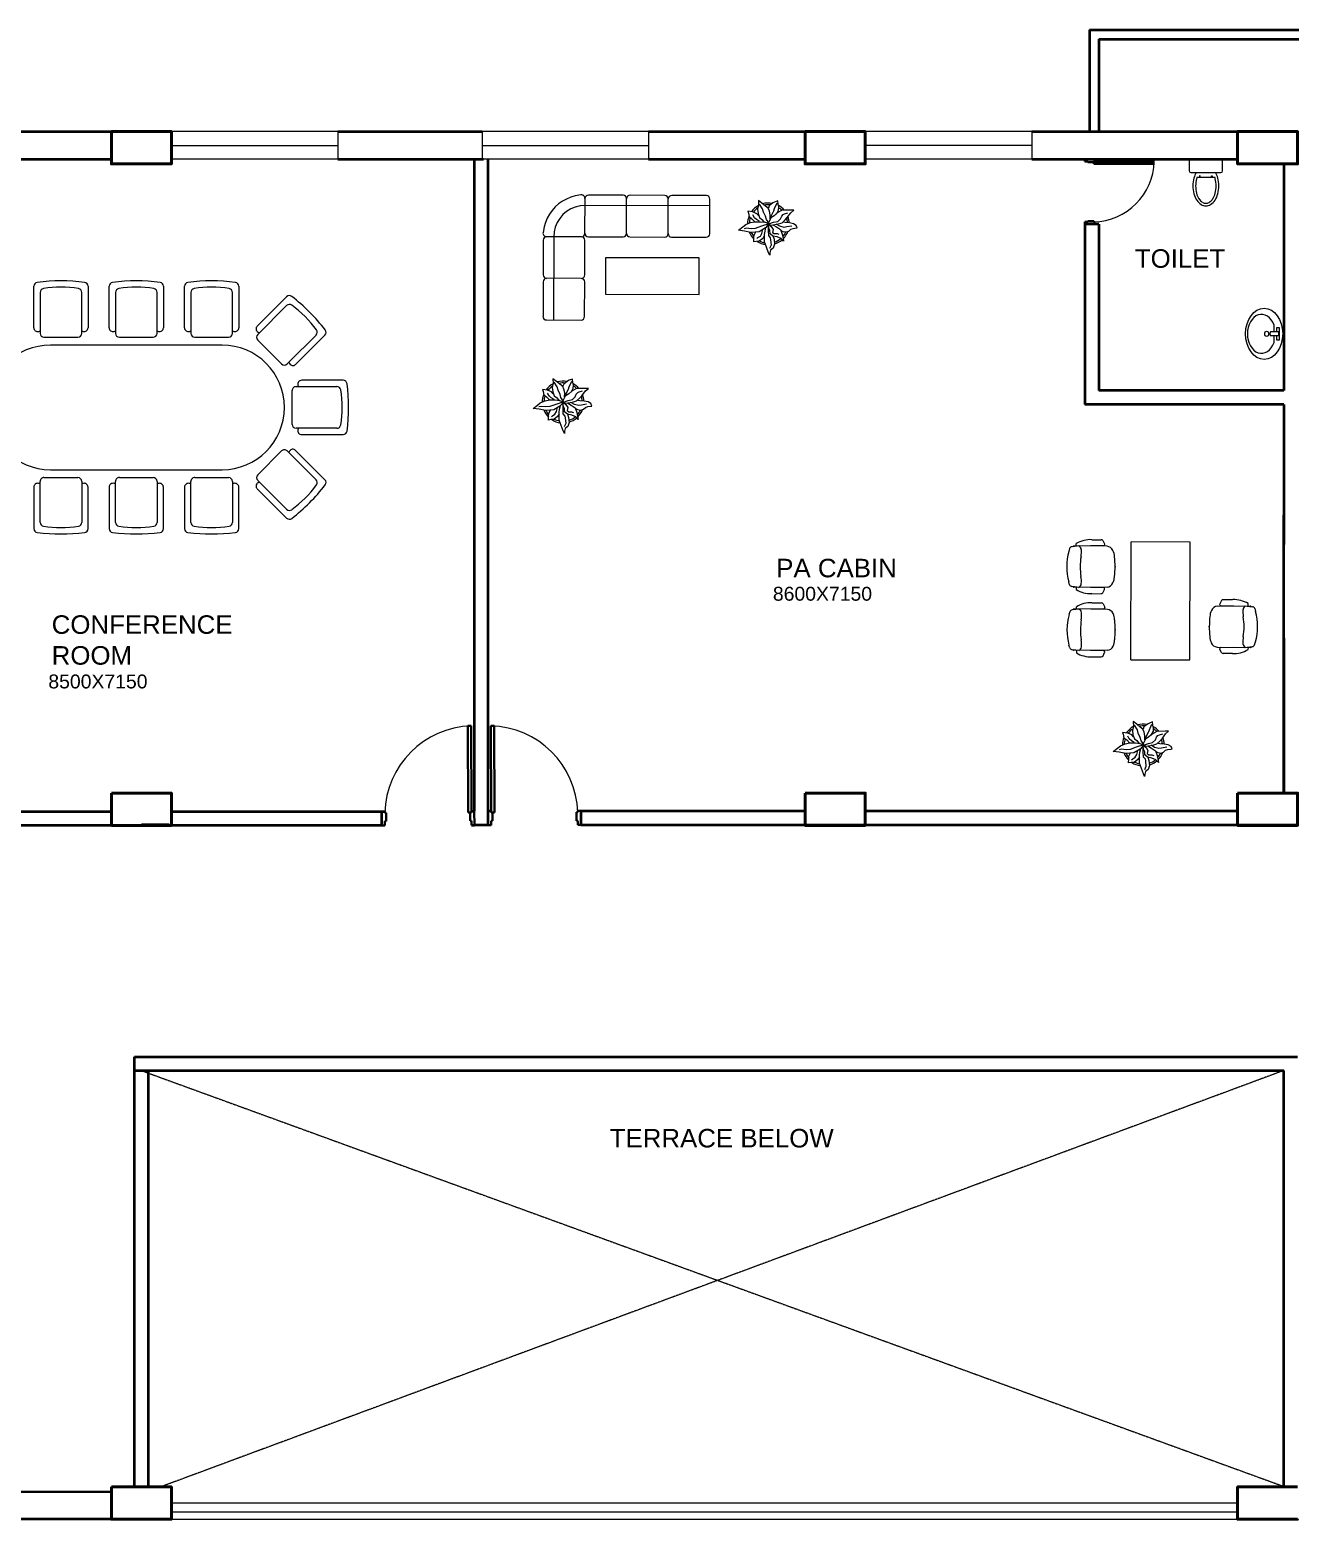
# Model space of a CAD drawing. Header units: millimetres. Extents: x 3079 to 579737, y 1565 to 1161826.
# Drawn here: x 99388 to 113015, y 183555 to 199655 of the extents above; entities that cross this region are included whole.
import ezdxf

# ---------------------------------------------------------------- set-up
doc = ezdxf.new("R2010")
doc.units = ezdxf.units.MM
doc.linetypes.add('DASHED2', pattern=[9.525, 6.35, -3.175])
for name, color, linetype, lineweight in [('1', 7, 'Continuous', 35), ('A_COL', 250, 'Continuous', 40), ('A_ELE1', 250, 'Continuous', 20), ('A_WIN-DOR', 250, 'Continuous', 30), ('ABOVE', 252, 'DASHED2', 9), ('IG-Area', 250, 'Continuous', 30), ('SILL', 251, 'Continuous', 18), ('WINDOW', 252, 'Continuous', 15)]:
    doc.layers.add(name, color=color, linetype=linetype, lineweight=lineweight)
doc.layers.add('FURNITURE', color=253, linetype='Continuous', lineweight=5, transparency=0.05)
doc.layers.add('TREES', color=72, linetype='Continuous', lineweight=5, transparency=0.05)
doc.styles.get("Standard").update_dxf_attribs({"font": 'arial.ttf'})

msp = doc.modelspace()

# ---------------------------------------------------------------- linework, layer by layer
at = {"layer": '1'}
for p, q in [((110845, 199655), (113236, 199655)), ((110845, 199655), (110845, 198555)), ((110945, 199555), (113223, 199555)), ((110945, 199555), (110945, 198555)), ((98679, 198555), (100920, 198555)), ((100270, 198555), (100920, 198555)), ((102720, 198555), (104279, 198555)), ((106079, 198555), (108420, 198555)), ((110220, 198555), (113095, 198555)), ((110715, 198555), (113095, 198555)), ((110715, 198555), (110715, 198555)), ((110865, 198555), (110865, 198555)), ((112945, 198555), (112945, 198555)), ((98679, 198255), (100270, 198255)), ((102720, 198255), (104279, 198255)), ((103945, 198255), (104295, 198255)), ((103945, 198255), (103945, 198255)), ((104195, 191208), (104195, 198255)), ((104345, 191058), (104345, 198255)), ((106079, 198255), (107770, 198255)), ((110220, 198255), (112445, 198255)), ((112945, 198205), (112945, 195825)), ((112945, 198205), (112945, 195755)), ((110795, 197555), (110795, 195605)), ((110945, 197555), (110795, 197555)), ((110945, 197555), (110945, 195755)), ((112945, 195755), (110945, 195755)), ((112945, 195605), (110795, 195605)), ((112945, 195605), (112945, 194093)), ((112945, 191405), (112945, 194407)), ((112945, 193078), (112945, 191405)), ((112945, 191405), (112945, 192703)), ((96095, 191205), (100270, 191207)), ((100920, 191207), (103227, 191207)), ((103195, 191057), (103195, 191207)), ((104162, 191208), (104195, 191208)), ((104376, 191208), (104345, 191208)), ((105312, 191208), (105312, 191208)), ((107770, 191208), (105344, 191208)), ((105345, 191208), (105345, 191058)), ((112445, 191208), (108420, 191208)), ((95895, 191055), (103195, 191057)), ((100895, 191060), (100595, 191060)), ((104163, 191058), (104195, 191058)), ((104345, 191058), (104195, 191058)), ((104195, 191058), (104195, 191058)), ((113095, 191058), (105345, 191058)), ((100520, 188555), (113095, 188555)), ((100520, 183905), (100520, 188555)), ((100520, 188405), (112945, 188405)), ((100670, 183905), (100670, 188405)), ((112945, 183905), (112945, 188405)), ((100270, 183849), (98679, 183852)), ((100595, 183555), (98679, 183555)), ((100595, 183555), (100895, 183555)), ((113095, 183555), (112445, 183555))]:
    msp.add_line(p, q, dxfattribs=at)
at = {"layer": 'A_COL'}
for points in [[(100270, 198555), (100270, 198205), (100920, 198205), (100920, 198555)], [(107770, 198555), (107770, 198205), (108420, 198205), (108420, 198555)], [(112445, 198555), (112445, 198205), (113095, 198205), (113095, 198555)], [(100270, 191405), (100270, 191055), (100920, 191055), (100920, 191405)], [(107770, 191405), (107770, 191055), (108420, 191055), (108420, 191405)], [(112445, 191405), (112445, 191055), (113095, 191055), (113095, 191405)], [(100270, 183905), (100270, 183555), (100920, 183555), (100920, 183905)]]:
    msp.add_lwpolyline(points, close=True, dxfattribs=at)
msp.add_lwpolyline([(113095, 183905), (112445, 183905), (112445, 183555), (113095, 183555), (113095, 183555)], dxfattribs=at)
at = {"layer": 'A_ELE1', "transparency": 33554687}
for centre, radius, start, end in [((110870, 198254), 676, 271.7423, 358.2581), ((104192, 191165), 966, 91.9241, 178.4399), ((104347, 191165), 966, 1.9243, 88.4401)]:
    msp.add_arc(centre, radius, start, end, dxfattribs=at)
at = {"layer": 'A_WIN-DOR', "transparency": 33554687}
for p, q in [((110900, 198255), (110795, 198255)), ((110795, 198233), (110827, 198233)), ((110827, 198233), (110827, 198223)), ((110827, 198223), (110891, 198223)), ((110891, 198233), (111546, 198233)), ((110891, 198207), (111546, 198207)), ((110900, 198233), (110900, 198255)), ((110900, 198233), (110923, 198233)), ((110795, 197578), (110827, 197578)), ((110827, 197578), (110827, 197587)), ((110827, 197587), (110891, 197587)), ((110891, 197578), (110900, 197578)), ((110900, 197578), (110900, 197555)), ((104126, 191195), (104123, 192130)), ((104162, 191195), (104160, 192131)), ((104376, 191195), (104374, 192131)), ((104413, 191195), (104410, 192130)), ((103194, 191206), (103195, 191056)), ((103226, 191205), (103194, 191204)), ((103226, 191192), (103226, 191205)), ((103240, 191100), (103240, 191192)), ((104149, 191103), (104149, 191195)), ((104162, 191208), (104162, 191240)), ((104162, 191208), (104194, 191208)), ((104194, 191208), (104195, 191058)), ((104344, 191208), (104345, 191058)), ((104376, 191208), (104344, 191208)), ((104376, 191208), (104376, 191241)), ((104390, 191103), (104390, 191195)), ((105299, 191106), (105299, 191198)), ((105312, 191198), (105312, 191211)), ((105312, 191211), (105344, 191211)), ((105344, 191212), (105345, 191062)), ((103227, 191055), (103227, 191100)), ((103227, 191100), (103240, 191100)), ((104163, 191103), (104149, 191103)), ((104163, 191058), (104163, 191103)), ((104345, 191058), (104377, 191058)), ((104377, 191058), (104377, 191103)), ((104377, 191103), (104390, 191103)), ((105313, 191106), (105299, 191106)), ((105313, 191061), (105313, 191106))]:
    msp.add_line(p, q, dxfattribs=at)
at = {"layer": 'A_WIN-DOR'}
for p, q in [((110795, 198233), (110795, 198255)), ((110795, 197555), (110795, 197578)), ((110900, 197555), (110795, 197555)), ((104160, 192131), (104123, 192130)), ((104374, 192131), (104410, 192130)), ((103195, 191054), (103227, 191055)), ((105345, 191061), (105313, 191061))]:
    msp.add_line(p, q, dxfattribs=at)
at = {"layer": 'A_WIN-DOR', "transparency": 33554687}
for points in [[(110891, 198233), (110891, 198207)], [(110891, 197578), (110891, 197587)], [(103226, 191192), (103240, 191192)], [(104162, 191195), (104126, 191195)], [(104376, 191195), (104413, 191195)], [(105312, 191198), (105299, 191198)]]:
    msp.add_lwpolyline(points, dxfattribs=at)
at = {"layer": 'ABOVE', "ltscale": 0.25}
for p, q in [((100595, 188405), (112945, 183910)), ((112945, 188405), (100805, 183905))]:
    msp.add_line(p, q, dxfattribs=at)
at = {"layer": 'FURNITURE'}
for p, q in [((111923, 198237), (111923, 198129)), ((112265, 198255), (111941, 198255)), ((112283, 198129), (112283, 198237)), ((111941, 198111), (112265, 198111)), ((112007, 198061), (112199, 198061)), ((112034, 198077), (112034, 198061)), ((112041, 198077), (112034, 198077)), ((112034, 198061), (112041, 198061)), ((112041, 198061), (112041, 198077)), ((112165, 198061), (112165, 198077)), ((112165, 198077), (112172, 198077)), ((112172, 198061), (112165, 198061)), ((112172, 198077), (112172, 198061)), ((105347, 197870), (105285, 197859)), ((105069, 197740), (105036, 197703)), ((105106, 197773), (105069, 197740)), ((105147, 197802), (105106, 197773)), ((105191, 197826), (105147, 197802)), ((105237, 197845), (105191, 197826)), ((105237, 197719), (105192, 197691)), ((105285, 197859), (105237, 197845)), ((105286, 197739), (105237, 197719)), ((105337, 197751), (105286, 197739)), ((105390, 197755), (105337, 197751)), ((105389, 197455), (105391, 197830)), ((106740, 197751), (105390, 197755)), ((105803, 197866), (105428, 197867)), ((105839, 197454), (105841, 197829)), ((106253, 197865), (105878, 197866)), ((106289, 197452), (106291, 197827)), ((106703, 197864), (106328, 197865)), ((106739, 197451), (106741, 197826)), ((104962, 197572), (104948, 197524)), ((104982, 197618), (104962, 197572)), ((105006, 197662), (104982, 197618)), ((105036, 197703), (105006, 197662)), ((105089, 197572), (105069, 197523)), ((105117, 197617), (105089, 197572)), ((105151, 197657), (105117, 197617)), ((105192, 197691), (105151, 197657)), ((104948, 197524), (104937, 197463)), ((105352, 197418), (104974, 197419)), ((105052, 197419), (105049, 196519)), ((105056, 197471), (105052, 197419)), ((105069, 197523), (105056, 197471)), ((105427, 197417), (105802, 197416)), ((105446, 197417), (105446, 197417)), ((105877, 197416), (106252, 197415)), ((106327, 197415), (106702, 197414)), ((104939, 197381), (104938, 197006)), ((105388, 197005), (105389, 197380)), ((105614, 197192), (105612, 196798)), ((106626, 197189), (105614, 197192)), ((106625, 196795), (106626, 197189)), ((104938, 196931), (104937, 196556)), ((105350, 196968), (104975, 196969)), ((105387, 196555), (105388, 196930)), ((99432, 196435), (99432, 196883)), ((99500, 196816), (99500, 196374)), ((99950, 196400), (99950, 196816)), ((100018, 196883), (100018, 196435)), ((100246, 196435), (100246, 196883)), ((100315, 196816), (100315, 196374)), ((100765, 196400), (100765, 196816)), ((100833, 196883), (100833, 196435)), ((101061, 196435), (101061, 196883)), ((101129, 196816), (101129, 196374)), ((101579, 196400), (101579, 196816)), ((101648, 196883), (101648, 196435)), ((101847, 196453), (102164, 196770)), ((105612, 196798), (106625, 196795)), ((102165, 196674), (101853, 196361)), ((104974, 196519), (105349, 196518)), ((112840, 196391), (112840, 196462)), ((112869, 196391), (112869, 196436)), ((112869, 196436), (112897, 196436)), ((112897, 196436), (112897, 196301)), ((99542, 196332), (99908, 196332)), ((99950, 196374), (99950, 196400)), ((100357, 196332), (100722, 196332)), ((100765, 196374), (100765, 196400)), ((101172, 196332), (101537, 196332)), ((101579, 196374), (101579, 196400)), ((101853, 196302), (102111, 196043)), ((102189, 196062), (102483, 196356)), ((102579, 196355), (102262, 196038)), ((112890, 196391), (112803, 196391)), ((112890, 196346), (112803, 196346)), ((112840, 196275), (112840, 196346)), ((112869, 196301), (112869, 196346)), ((112897, 196301), (112869, 196301)), ((112890, 196346), (112890, 196391)), ((101467, 196247), (99613, 196247)), ((102171, 196043), (102189, 196062)), ((102267, 195798), (102294, 195798)), ((102294, 195798), (102709, 195798)), ((102777, 195867), (102328, 195867)), ((102225, 195390), (102225, 195756)), ((102709, 195348), (102267, 195348)), ((102328, 195280), (102777, 195280)), ((101853, 194845), (102111, 195103)), ((102171, 195103), (102189, 195085)), ((102189, 195085), (102483, 194791)), ((102579, 194792), (102262, 195108)), ((99542, 194815), (99908, 194815)), ((99613, 194899), (101467, 194899)), ((100357, 194815), (100722, 194815)), ((101172, 194815), (101537, 194815)), ((99432, 194711), (99432, 194263)), ((99500, 194330), (99500, 194773)), ((99950, 194773), (99950, 194746)), ((99950, 194746), (99950, 194330)), ((100018, 194263), (100018, 194711)), ((100246, 194711), (100246, 194263)), ((100315, 194330), (100315, 194773)), ((100765, 194773), (100765, 194746)), ((100765, 194746), (100765, 194330)), ((100833, 194263), (100833, 194711)), ((101061, 194711), (101061, 194263)), ((101129, 194330), (101129, 194773)), ((101579, 194773), (101579, 194746)), ((101579, 194746), (101579, 194330)), ((101648, 194263), (101648, 194711)), ((101847, 194693), (102164, 194377)), ((102165, 194472), (101853, 194785)), ((110630, 194048), (110621, 194017)), ((110736, 194077), (110656, 194068)), ((110674, 194078), (110664, 194068)), ((111036, 194072), (110674, 194078)), ((110702, 194078), (110702, 194101)), ((110998, 194078), (110856, 194076)), ((110869, 194143), (110971, 194143)), ((110989, 194133), (111006, 194097)), ((111293, 192845), (111295, 194119)), ((111932, 194118), (111295, 194119)), ((111930, 192844), (111932, 194118)), ((110630, 193657), (110620, 193688)), ((110735, 193627), (110655, 193637)), ((110674, 193627), (110663, 193636)), ((111035, 193631), (110674, 193627)), ((110701, 193627), (110701, 193604)), ((110997, 193625), (110855, 193628)), ((110868, 193560), (110970, 193561)), ((110988, 193570), (111006, 193606)), ((110633, 193365), (110623, 193334)), ((110739, 193394), (110658, 193385)), ((110677, 193395), (110667, 193386)), ((111038, 193390), (110677, 193395)), ((110704, 193395), (110704, 193418)), ((111000, 193395), (110858, 193393)), ((110872, 193461), (110973, 193460)), ((110992, 193450), (111009, 193414)), ((112225, 193425), (112587, 193429)), ((112272, 193485), (112255, 193450)), ((112264, 193430), (112406, 193427)), ((112392, 193495), (112291, 193495)), ((112525, 193428), (112605, 193419)), ((112559, 193429), (112559, 193452)), ((112587, 193429), (112597, 193419)), ((112631, 193399), (112640, 193368)), ((110632, 192974), (110623, 193005)), ((110738, 192944), (110657, 192954)), ((110676, 192944), (110666, 192953)), ((111037, 192948), (110676, 192944)), ((110703, 192944), (110703, 192921)), ((110999, 192942), (110857, 192945)), ((110991, 192888), (111008, 192923)), ((112224, 192983), (112586, 192978)), ((112271, 192923), (112254, 192958)), ((112263, 192978), (112405, 192980)), ((112391, 192912), (112289, 192913)), ((112524, 192978), (112605, 192988)), ((112559, 192978), (112558, 192955)), ((112586, 192978), (112596, 192987)), ((112630, 193008), (112640, 193039)), ((110871, 192878), (110972, 192878)), ((111293, 192845), (111930, 192844))]:
    msp.add_line(p, q, dxfattribs=at)
for centre, radius, start, end in [((111941, 198237), 18, 90.0001, 180.0001), ((112265, 198237), 18, 0.0001, 90.0001), ((111941, 198129), 18, 180.0001, 270.0001), ((112293, 197967), 330, 164.9269, 180.0001), ((112199, 197992), 233, 149.0967, 164.9269), ((112293, 197967), 301, 164.9269, 180.0001), ((112199, 197992), 204, 160.1761, 164.9269), ((112007, 197992), 204, 15.0732, 19.8241), ((111913, 197967), 301, 0.0001, 15.0732), ((112007, 197992), 233, 15.0732, 30.9035), ((111913, 197967), 330, 0.0001, 15.0732), ((112265, 198129), 18, 270.0001, 0.0001), ((105353, 197833), 37.5, 359.8268, 99.7974), ((112293, 197967), 330, 180.0001, 195.0732), ((112199, 197941), 233, 195.0732, 213.0316), ((112293, 197967), 301, 180.0001, 195.0732), ((112199, 197941), 204, 195.0732, 213.0316), ((112007, 197941), 204, 326.9685, 344.9269), ((112007, 197941), 233, 326.9685, 344.9269), ((111913, 197967), 301, 344.9269, 0.0001), ((111913, 197967), 330, 344.9269, 0.0001), ((105428, 197830), 37.5, 89.8268, 179.8268), ((105803, 197829), 37.5, 359.8268, 89.8268), ((105878, 197829), 37.5, 89.8268, 179.8268), ((106253, 197827), 37.5, 359.8268, 89.8268), ((106328, 197827), 37.5, 89.8268, 179.8268), ((106703, 197826), 37.5, 359.8268, 89.8268), ((112140, 197903), 162, 213.0316, 237.5003), ((112140, 197903), 134, 213.0316, 237.5003), ((112103, 197844), 93.1, 237.5003, 270.0001), ((112103, 197844), 64.3, 237.5003, 270.0001), ((112103, 197844), 64.3, 270.0001, 302.4999), ((112103, 197844), 93.1, 270.0001, 302.4999), ((112066, 197903), 134, 302.4999, 326.9685), ((112066, 197903), 162, 302.4999, 326.9685), ((104974, 197456), 37.5, 169.8561, 269.8268), ((104977, 197381), 37.5, 89.8268, 179.8268), ((105352, 197455), 37.5, 269.8268, 359.8268), ((105352, 197380), 37.5, 359.8268, 89.8268), ((105427, 197455), 37.5, 179.8268, 269.8268), ((105802, 197454), 37.5, 269.8268, 359.8268), ((105877, 197454), 37.5, 179.8268, 269.8268), ((106252, 197452), 37.5, 269.8268, 359.8268), ((106327, 197452), 37.5, 179.8268, 269.8268), ((106702, 197451), 37.5, 269.8268, 359.8268), ((99474, 196883), 42.1, 97.1766, 179.9994), ((99725, 194888), 2053, 82.8222, 97.1766), ((99976, 196883), 42.1, 359.9994, 82.8222), ((100288, 196883), 42.1, 97.1766, 179.9994), ((100540, 194888), 2053, 82.8222, 97.1766), ((100791, 196883), 42.1, 359.9994, 82.8222), ((101103, 196883), 42.1, 97.1766, 179.9994), ((101354, 194888), 2053, 82.8222, 97.1766), ((101606, 196883), 42.1, 359.9994, 82.8222), ((104976, 197006), 37.5, 179.8268, 269.8268), ((104975, 196931), 37.5, 89.8268, 179.8268), ((105351, 197005), 37.5, 269.8268, 359.8268), ((105350, 196930), 37.5, 359.8268, 89.8268), ((99542, 196816), 42.1, 98.9963, 179.9994), ((99725, 195662), 1211, 81.0026, 98.9963), ((99908, 196816), 42.1, 359.9994, 81.0026), ((100357, 196816), 42.1, 98.9963, 179.9994), ((100540, 195662), 1211, 81.0026, 98.9963), ((100722, 196816), 42.1, 359.9994, 81.0026), ((101172, 196816), 42.1, 98.9963, 179.9994), ((101354, 195662), 1211, 81.0026, 98.9963), ((101537, 196816), 42.1, 359.9994, 81.0026), ((102194, 196740), 42.1, 52.1766, 134.9994), ((100961, 195152), 2053, 37.8222, 52.1766), ((102195, 196644), 42.1, 53.9963, 134.9994), ((101508, 195699), 1211, 36.0026, 53.9963), ((99474, 196435), 42.1, 179.9994, 284.4693), ((99976, 196435), 42.1, 255.5296, 359.9994), ((100288, 196435), 42.1, 179.9994, 284.4693), ((100791, 196435), 42.1, 255.5296, 359.9994), ((101103, 196435), 42.1, 179.9994, 284.4693), ((101606, 196435), 42.1, 255.5296, 359.9994), ((101877, 196423), 42.1, 134.9994, 239.4693), ((104974, 196556), 37.5, 179.8268, 269.8268), ((105349, 196555), 37.5, 269.8268, 359.8268), ((99466, 196466), 73.8, 284.4693, 297.6567), ((99542, 196374), 42.1, 179.9994, 269.9994), ((99908, 196374), 42.1, 269.9994, 359.9994), ((99984, 196466), 73.8, 242.3421, 255.5296), ((100281, 196466), 73.8, 284.4693, 297.6567), ((100357, 196374), 42.1, 179.9994, 269.9994), ((100722, 196374), 42.1, 269.9994, 359.9994), ((100799, 196466), 73.8, 242.3421, 255.5296), ((101095, 196466), 73.8, 284.4693, 297.6567), ((101172, 196374), 42.1, 179.9994, 269.9994), ((101537, 196374), 42.1, 269.9994, 359.9994), ((101614, 196466), 73.8, 242.3421, 255.5296), ((101882, 196331), 42.1, 134.9994, 224.9994), ((101893, 196450), 73.8, 239.4693, 252.6567), ((102453, 196386), 42.1, 314.9994, 36.0026), ((102549, 196385), 42.1, 314.9994, 37.8222), ((99613, 195573), 674, 89.9994, 269.9994), ((101467, 195573), 674, 269.9994, 89.9994), ((102141, 196073), 42.1, 224.9994, 314.9994), ((102260, 196084), 73.8, 197.3421, 210.5296), ((102232, 196068), 42.1, 210.5296, 314.9994), ((102267, 195756), 42.1, 89.9994, 179.9994), ((102328, 195824), 42.1, 89.9994, 194.4693), ((102359, 195832), 73.8, 194.4693, 207.6567), ((102709, 195756), 42.1, 8.9963, 89.9994), ((102777, 195824), 42.1, 7.1766, 89.9994), ((100781, 195573), 2053, 352.8222, 7.1766), ((101555, 195573), 1211, 351.0026, 8.9963), ((102267, 195390), 42.1, 179.9994, 269.9994), ((102328, 195322), 42.1, 165.5296, 269.9994), ((102359, 195314), 73.8, 152.3421, 165.5296), ((102709, 195390), 42.1, 269.9994, 351.0026), ((102777, 195322), 42.1, 269.9994, 352.8222), ((102141, 195073), 42.1, 44.9994, 134.9994), ((102260, 195063), 73.8, 149.4693, 162.6567), ((102232, 195079), 42.1, 44.9994, 149.4693), ((99542, 194773), 42.1, 89.9994, 179.9994), ((99908, 194773), 42.1, 359.9994, 89.9994), ((100357, 194773), 42.1, 89.9994, 179.9994), ((100722, 194773), 42.1, 359.9994, 89.9994), ((101172, 194773), 42.1, 89.9994, 179.9994), ((101537, 194773), 42.1, 359.9994, 89.9994), ((101882, 194815), 42.1, 134.9994, 224.9994), ((99474, 194711), 42.1, 75.5296, 179.9994), ((99466, 194681), 73.8, 62.3421, 75.5296), ((99984, 194681), 73.8, 104.4693, 117.6567), ((99976, 194711), 42.1, 359.9994, 104.4693), ((100288, 194711), 42.1, 75.5296, 179.9994), ((100281, 194681), 73.8, 62.3421, 75.5296), ((100799, 194681), 73.8, 104.4693, 117.6567), ((100791, 194711), 42.1, 359.9994, 104.4693), ((101103, 194711), 42.1, 75.5296, 179.9994), ((101095, 194681), 73.8, 62.3421, 75.5296), ((101614, 194681), 73.8, 104.4693, 117.6567), ((101606, 194711), 42.1, 359.9994, 104.4693), ((101877, 194723), 42.1, 120.5296, 224.9994), ((101893, 194696), 73.8, 107.3421, 120.5296), ((101508, 195448), 1211, 306.0026, 323.9963), ((100961, 195995), 2053, 307.8222, 322.1766), ((102453, 194761), 42.1, 323.9963, 44.9994), ((102549, 194762), 42.1, 322.1766, 44.9994), ((99542, 194330), 42.1, 179.9994, 261.0026), ((99908, 194330), 42.1, 278.9963, 359.9994), ((100357, 194330), 42.1, 179.9994, 261.0026), ((100722, 194330), 42.1, 278.9963, 359.9994), ((101172, 194330), 42.1, 179.9994, 261.0026), ((101537, 194330), 42.1, 278.9963, 359.9994), ((102194, 194406), 42.1, 224.9994, 307.8222), ((102195, 194502), 42.1, 224.9994, 306.0026), ((99474, 194263), 42.1, 179.9994, 262.8222), ((99725, 196259), 2053, 262.8222, 277.1766), ((99725, 195485), 1211, 261.0026, 278.9963), ((99976, 194263), 42.1, 277.1766, 359.9994), ((100288, 194263), 42.1, 179.9994, 262.8222), ((100540, 196259), 2053, 262.8222, 277.1766), ((100540, 195485), 1211, 261.0026, 278.9963), ((100791, 194263), 42.1, 277.1766, 359.9994), ((101103, 194263), 42.1, 179.9994, 262.8222), ((101354, 196259), 2053, 262.8222, 277.1766), ((101354, 195485), 1211, 261.0026, 278.9963), ((101606, 194263), 42.1, 277.1766, 359.9994), ((111227, 193851), 628, 164.6968, 195.0753), ((110657, 194039), 28.4, 92.5891, 161.734), ((110854, 193856), 288, 86.9166, 121.8287), ((110711, 194033), 45.2, 4.4738, 70.3475), ((110711, 194033), 45.2, 4.4738, 70.3475), ((110440, 194013), 318, 350.3107, 4.4751), ((110974, 194125), 17.9, 27.0573, 98.2123), ((110997, 194090), 12.2, 273.7577, 33.3104), ((111030, 193998), 74.1, 22.6749, 85.6946), ((110941, 193953), 174, 2.0489, 25.1557), ((111385, 193851), 641, 170.3108, 189.4613), ((110041, 193854), 1080, 354.1574, 5.6146), ((110439, 193693), 318, 355.297, 9.4614), ((110941, 193750), 174, 334.6163, 357.7231), ((110656, 193666), 28.4, 198.0381, 267.183), ((110854, 193848), 288, 237.9434, 272.8555), ((110711, 193671), 45.2, 289.4246, 355.2983), ((110973, 193579), 17.9, 261.5598, 332.7148), ((110996, 193613), 12.2, 326.4616, 86.0143), ((111030, 193705), 74.1, 274.0775, 337.0972), ((110660, 193356), 28.4, 92.5891, 161.734), ((110856, 193173), 288, 86.9166, 121.8287), ((110714, 193350), 45.2, 4.4738, 70.3475), ((110714, 193350), 45.2, 4.4738, 70.3475), ((110976, 193442), 17.9, 27.0573, 98.2123), ((110999, 193408), 12.2, 273.7577, 33.3104), ((111033, 193316), 74.1, 22.6749, 85.6946), ((112320, 193305), 174, 154.6163, 177.7231), ((112231, 193351), 74.1, 94.0775, 157.0972), ((112264, 193443), 12.2, 146.4616, 266.0143), ((112288, 193477), 17.9, 81.5598, 152.7148), ((112407, 193208), 288, 57.9434, 92.8555), ((112821, 193363), 318, 175.297, 189.4614), ((112550, 193384), 45.2, 109.4246, 175.2983), ((112604, 193390), 28.4, 18.0381, 87.183), ((112034, 193204), 628, 344.6968, 15.0753), ((111229, 193168), 628, 164.6968, 195.0753), ((111388, 193168), 641, 170.3108, 189.4613), ((110442, 193330), 318, 350.3107, 4.4751), ((110943, 193270), 174, 2.0489, 25.1557), ((110043, 193171), 1080, 354.1574, 5.6146), ((113220, 193202), 1080, 174.1574, 185.6146), ((111875, 193205), 641, 350.3108, 9.4613), ((110441, 193010), 318, 355.297, 9.4614), ((110943, 193067), 174, 334.6163, 357.7231), ((112319, 193102), 174, 182.0489, 205.1557), ((112821, 193043), 318, 170.3107, 184.4751), ((110659, 192983), 28.4, 198.0381, 267.183), ((110856, 193165), 288, 237.9434, 272.8555), ((110713, 192988), 45.2, 289.4246, 355.2983), ((110975, 192896), 17.9, 261.5598, 332.7148), ((110998, 192930), 12.2, 326.4616, 86.0143), ((111032, 193022), 74.1, 274.0775, 337.0972), ((112230, 193057), 74.1, 202.6749, 265.6946), ((112264, 192965), 12.2, 93.7577, 213.3104), ((112287, 192931), 17.9, 207.0573, 278.2123), ((112407, 193200), 288, 266.9166, 301.8287), ((112549, 193022), 45.2, 184.4738, 250.3475), ((112549, 193022), 45.2, 184.4738, 250.3475), ((112603, 193017), 28.4, 272.5891, 341.734)]:
    msp.add_arc(centre, radius, start, end, dxfattribs=at)
for centre, major_axis, start_param, end_param in [((112733, 196369), (0, 277), 1.570796326794886, 7.853981633974473), ((112704, 196369), (0, 210), -1.109185, 4.250778), ((112760, 196369), (0, -28.6), -1.570796, 4.712389), ((112813, 196369), (0, -26), 3.694408, 5.73037)]:
    msp.add_ellipse(centre, major_axis=major_axis, ratio=0.723214, start_param=start_param, end_param=end_param, dxfattribs=at)
for p in [(111121, 193851), (112140, 193204), (111123, 193169)]:
    msp.add_point(p, dxfattribs=at)
at = {"layer": 'SILL'}
for p, q in [((102720, 198555), (100920, 198555)), ((106079, 198555), (104279, 198555)), ((110220, 198555), (108420, 198555)), ((102720, 198255), (100920, 198255)), ((106079, 198255), (104295, 198255)), ((110220, 198255), (108420, 198255)), ((112445, 183730), (100920, 183730)), ((112445, 183630), (100920, 183630)), ((100920, 183555), (112445, 183555))]:
    msp.add_line(p, q, dxfattribs=at)
at = {"layer": 'TREES'}
for p, q in [((107267, 197758), (107256, 197715)), ((107256, 197715), (107262, 197668)), ((107303, 197781), (107265, 197811)), ((107265, 197811), (107267, 197758)), ((107311, 197721), (107278, 197771)), ((107341, 197750), (107303, 197781)), ((107320, 197684), (107311, 197721)), ((107371, 197727), (107341, 197750)), ((107384, 197696), (107371, 197727)), ((107382, 197752), (107373, 197728)), ((107420, 197784), (107382, 197752)), ((107441, 197793), (107420, 197784)), ((107437, 197719), (107428, 197694)), ((107464, 197780), (107437, 197719)), ((107474, 197806), (107441, 197793)), ((107479, 197770), (107474, 197806)), ((107486, 197741), (107479, 197770)), ((107484, 197706), (107486, 197741)), ((107097, 197524), (107128, 197549)), ((107128, 197549), (107180, 197572)), ((107206, 197687), (107151, 197693)), ((107151, 197693), (107157, 197673)), ((107157, 197673), (107164, 197637)), ((107164, 197637), (107195, 197613)), ((107180, 197572), (107228, 197580)), ((107195, 197613), (107227, 197581)), ((107249, 197666), (107206, 197687)), ((107223, 197623), (107206, 197655)), ((107246, 197603), (107223, 197623)), ((107228, 197580), (107289, 197581)), ((107277, 197585), (107246, 197603)), ((107268, 197647), (107249, 197666)), ((107262, 197668), (107278, 197626)), ((107278, 197626), (107304, 197606)), ((107289, 197581), (107337, 197574)), ((107379, 197559), (107298, 197532)), ((107304, 197606), (107324, 197580)), ((107342, 197639), (107320, 197684)), ((107324, 197580), (107333, 197577)), ((107337, 197574), (107382, 197561)), ((107382, 197561), (107341, 197513)), ((107352, 197605), (107342, 197639)), ((107377, 197568), (107352, 197605)), ((107398, 197621), (107373, 197570)), ((107373, 197570), (107379, 197556)), ((107373, 197549), (107379, 197551)), ((107377, 197512), (107373, 197549)), ((107375, 197554), (107405, 197545)), ((107379, 197556), (107429, 197574)), ((107379, 197551), (107405, 197530)), ((107392, 197656), (107384, 197696)), ((107391, 197612), (107392, 197656)), ((107428, 197694), (107392, 197624)), ((107435, 197645), (107398, 197621)), ((107405, 197545), (107478, 197556)), ((107423, 197548), (107462, 197524)), ((107429, 197574), (107475, 197584)), ((107470, 197676), (107435, 197645)), ((107496, 197531), (107458, 197554)), ((107461, 197664), (107484, 197706)), ((107521, 197704), (107470, 197676)), ((107475, 197584), (107506, 197612)), ((107478, 197556), (107521, 197569)), ((107506, 197612), (107517, 197641)), ((107517, 197641), (107533, 197660)), ((107610, 197705), (107521, 197704)), ((107521, 197569), (107553, 197600)), ((107533, 197660), (107549, 197666)), ((107555, 197572), (107535, 197575)), ((107549, 197666), (107584, 197678)), ((107553, 197600), (107578, 197626)), ((107602, 197567), (107555, 197572)), ((107578, 197626), (107616, 197678)), ((107646, 197559), (107602, 197567)), ((107648, 197705), (107610, 197705)), ((107616, 197678), (107648, 197705)), ((107675, 197541), (107646, 197559)), ((107051, 197488), (107097, 197524)), ((107115, 197480), (107051, 197488)), ((107137, 197512), (107113, 197505)), ((107184, 197465), (107115, 197480)), ((107188, 197504), (107137, 197512)), ((107273, 197472), (107184, 197465)), ((107232, 197508), (107188, 197504)), ((107216, 197363), (107217, 197407)), ((107217, 197407), (107219, 197437)), ((107219, 197437), (107237, 197471)), ((107298, 197532), (107232, 197508)), ((107248, 197398), (107261, 197409)), ((107261, 197409), (107287, 197425)), ((107341, 197513), (107273, 197472)), ((107314, 197400), (107275, 197370)), ((107287, 197425), (107304, 197454)), ((107304, 197454), (107315, 197498)), ((107332, 197430), (107314, 197400)), ((107333, 197443), (107337, 197479)), ((107333, 197404), (107333, 197443)), ((107333, 197362), (107333, 197404)), ((107337, 197479), (107347, 197520)), ((107371, 197545), (107370, 197481)), ((107370, 197481), (107373, 197431)), ((107373, 197431), (107393, 197406)), ((107390, 197486), (107377, 197512)), ((107391, 197450), (107390, 197486)), ((107421, 197426), (107391, 197450)), ((107393, 197406), (107397, 197385)), ((107405, 197530), (107424, 197497)), ((107424, 197497), (107418, 197465)), ((107418, 197465), (107436, 197453)), ((107468, 197416), (107421, 197426)), ((107423, 197431), (107434, 197391)), ((107434, 197391), (107441, 197338)), ((107436, 197453), (107467, 197453)), ((107462, 197524), (107505, 197496)), ((107467, 197453), (107488, 197445)), ((107511, 197399), (107468, 197416)), ((107543, 197519), (107496, 197531)), ((107505, 197496), (107524, 197445)), ((107506, 197490), (107530, 197476)), ((107538, 197370), (107511, 197399)), ((107524, 197445), (107532, 197406)), ((107530, 197476), (107566, 197470)), ((107532, 197406), (107538, 197370)), ((107573, 197524), (107543, 197519)), ((107566, 197470), (107594, 197480)), ((107628, 197534), (107573, 197524)), ((107594, 197480), (107616, 197500)), ((107616, 197500), (107641, 197508)), ((107641, 197508), (107677, 197513)), ((107685, 197514), (107675, 197541)), ((107677, 197513), (107685, 197514)), ((107243, 197367), (107216, 197363)), ((107275, 197370), (107243, 197367)), ((107354, 197304), (107333, 197362)), ((107375, 197246), (107354, 197304)), ((107388, 197218), (107375, 197246)), ((107403, 197327), (107386, 197290)), ((107390, 197243), (107388, 197218)), ((107397, 197272), (107390, 197243)), ((107397, 197385), (107403, 197327)), ((107426, 197293), (107397, 197272)), ((107441, 197338), (107426, 197293)), ((105047, 195832), (105036, 195789)), ((105036, 195789), (105042, 195742)), ((105082, 195855), (105044, 195884)), ((105044, 195884), (105047, 195832)), ((105091, 195795), (105058, 195845)), ((105120, 195824), (105082, 195855)), ((105099, 195758), (105091, 195795)), ((105151, 195801), (105120, 195824)), ((105163, 195770), (105151, 195801)), ((105161, 195826), (105152, 195802)), ((105200, 195858), (105161, 195826)), ((105220, 195867), (105200, 195858)), ((105216, 195793), (105207, 195768)), ((105244, 195854), (105216, 195793)), ((105254, 195880), (105220, 195867)), ((105241, 195737), (105264, 195780)), ((105300, 195778), (105250, 195750)), ((105259, 195844), (105254, 195880)), ((105265, 195815), (105259, 195844)), ((105264, 195780), (105265, 195815)), ((105390, 195779), (105300, 195778)), ((105428, 195779), (105390, 195779)), ((105396, 195752), (105428, 195779)), ((104877, 195598), (104907, 195623)), ((104907, 195623), (104960, 195646)), ((104986, 195761), (104930, 195767)), ((104930, 195767), (104937, 195747)), ((104937, 195747), (104944, 195711)), ((104944, 195711), (104974, 195687)), ((104960, 195646), (105008, 195654)), ((104974, 195687), (105006, 195655)), ((105028, 195740), (104986, 195761)), ((105003, 195697), (104986, 195729)), ((105026, 195677), (105003, 195697)), ((105008, 195654), (105069, 195655)), ((105057, 195659), (105026, 195677)), ((105048, 195721), (105028, 195740)), ((105042, 195742), (105058, 195700)), ((105058, 195700), (105083, 195680)), ((105069, 195655), (105116, 195648)), ((105158, 195633), (105077, 195606)), ((105083, 195680), (105103, 195654)), ((105121, 195713), (105099, 195758)), ((105103, 195654), (105113, 195651)), ((105116, 195648), (105162, 195634)), ((105162, 195634), (105120, 195587)), ((105131, 195679), (105121, 195713)), ((105157, 195642), (105131, 195679)), ((105151, 195619), (105150, 195555)), ((105178, 195695), (105152, 195644)), ((105152, 195644), (105158, 195630)), ((105152, 195623), (105158, 195625)), ((105157, 195585), (105152, 195623)), ((105155, 195628), (105185, 195619)), ((105158, 195630), (105208, 195648)), ((105158, 195625), (105185, 195604)), ((105172, 195730), (105163, 195770)), ((105170, 195686), (105172, 195730)), ((105207, 195768), (105172, 195698)), ((105215, 195719), (105178, 195695)), ((105185, 195619), (105257, 195630)), ((105202, 195622), (105241, 195598)), ((105208, 195648), (105255, 195658)), ((105250, 195750), (105215, 195719)), ((105276, 195605), (105238, 195628)), ((105255, 195658), (105285, 195686)), ((105257, 195630), (105300, 195643)), ((105285, 195686), (105296, 195715)), ((105296, 195715), (105312, 195734)), ((105300, 195643), (105332, 195674)), ((105312, 195734), (105328, 195740)), ((105334, 195646), (105315, 195649)), ((105328, 195740), (105364, 195752)), ((105332, 195674), (105358, 195700)), ((105381, 195641), (105334, 195646)), ((105358, 195700), (105396, 195752)), ((105425, 195633), (105381, 195641)), ((105454, 195615), (105425, 195633)), ((104830, 195562), (104877, 195598)), ((104895, 195554), (104830, 195562)), ((104917, 195585), (104892, 195579)), ((104963, 195539), (104895, 195554)), ((104967, 195578), (104917, 195585)), ((105053, 195546), (104963, 195539)), ((105011, 195582), (104967, 195578)), ((104995, 195437), (104997, 195481)), ((104997, 195481), (104999, 195511)), ((104999, 195511), (105016, 195545)), ((105077, 195606), (105011, 195582)), ((105027, 195472), (105041, 195483)), ((105041, 195483), (105066, 195499)), ((105120, 195587), (105053, 195546)), ((105093, 195474), (105054, 195443)), ((105066, 195499), (105083, 195528)), ((105083, 195528), (105095, 195572)), ((105112, 195504), (105093, 195474)), ((105113, 195517), (105116, 195553)), ((105113, 195478), (105113, 195517)), ((105113, 195436), (105113, 195478)), ((105116, 195553), (105126, 195594)), ((105150, 195555), (105152, 195505)), ((105152, 195505), (105173, 195480)), ((105169, 195560), (105157, 195585)), ((105170, 195524), (105169, 195560)), ((105201, 195500), (105170, 195524)), ((105173, 195480), (105176, 195459)), ((105176, 195459), (105183, 195401)), ((105185, 195604), (105204, 195571)), ((105204, 195571), (105197, 195539)), ((105197, 195539), (105216, 195527)), ((105247, 195490), (105201, 195500)), ((105202, 195505), (105213, 195465)), ((105213, 195465), (105221, 195412)), ((105216, 195527), (105246, 195527)), ((105241, 195598), (105284, 195570)), ((105246, 195527), (105267, 195519)), ((105290, 195473), (105247, 195490)), ((105322, 195593), (105276, 195605)), ((105284, 195570), (105304, 195519)), ((105285, 195564), (105310, 195550)), ((105317, 195443), (105290, 195473)), ((105304, 195519), (105311, 195480)), ((105310, 195550), (105345, 195544)), ((105311, 195480), (105317, 195443)), ((105353, 195598), (105322, 195593)), ((105345, 195544), (105374, 195554)), ((105408, 195608), (105353, 195598)), ((105374, 195554), (105396, 195574)), ((105396, 195574), (105420, 195582)), ((105420, 195582), (105457, 195587)), ((105464, 195588), (105454, 195615)), ((105457, 195587), (105464, 195588)), ((105022, 195441), (104995, 195437)), ((105054, 195443), (105022, 195441)), ((105134, 195378), (105113, 195436)), ((105155, 195320), (105134, 195378)), ((105168, 195291), (105155, 195320)), ((105183, 195401), (105165, 195364)), ((105169, 195317), (105168, 195291)), ((105176, 195345), (105169, 195317)), ((105206, 195367), (105176, 195345)), ((105221, 195412), (105206, 195367)), ((111319, 192124), (111308, 192082)), ((111308, 192082), (111314, 192035)), ((111355, 192148), (111317, 192177)), ((111317, 192177), (111319, 192124)), ((111363, 192088), (111330, 192138)), ((111393, 192117), (111355, 192148)), ((111372, 192051), (111363, 192088)), ((111423, 192094), (111393, 192117)), ((111435, 192063), (111423, 192094)), ((111434, 192119), (111425, 192094)), ((111472, 192151), (111434, 192119)), ((111493, 192160), (111472, 192151)), ((111489, 192085), (111480, 192061)), ((111516, 192147), (111489, 192085)), ((111526, 192173), (111493, 192160)), ((111531, 192137), (111526, 192173)), ((111538, 192107), (111531, 192137)), ((111536, 192073), (111538, 192107)), ((111149, 191890), (111180, 191916)), ((111180, 191916), (111232, 191938)), ((111258, 192053), (111203, 192059)), ((111203, 192059), (111209, 192040)), ((111209, 192040), (111216, 192003)), ((111216, 192003), (111247, 191980)), ((111232, 191938), (111280, 191947)), ((111247, 191980), (111279, 191948)), ((111301, 192033), (111258, 192053)), ((111275, 191990), (111258, 192021)), ((111298, 191970), (111275, 191990)), ((111280, 191947), (111341, 191948)), ((111329, 191952), (111298, 191970)), ((111320, 192014), (111301, 192033)), ((111314, 192035), (111330, 191992)), ((111330, 191992), (111356, 191973)), ((111341, 191948), (111389, 191941)), ((111430, 191926), (111350, 191899)), ((111356, 191973), (111375, 191947)), ((111394, 192005), (111372, 192051)), ((111375, 191947), (111385, 191943)), ((111389, 191941), (111434, 191927)), ((111434, 191927), (111393, 191879)), ((111404, 191971), (111394, 192005)), ((111429, 191935), (111404, 191971)), ((111450, 191987), (111424, 191937)), ((111424, 191937), (111430, 191922)), ((111424, 191916), (111430, 191917)), ((111429, 191878), (111424, 191916)), ((111427, 191921), (111457, 191911)), ((111430, 191922), (111481, 191941)), ((111430, 191917), (111457, 191896)), ((111444, 192023), (111435, 192063)), ((111443, 191979), (111444, 192023)), ((111480, 192061), (111444, 191990)), ((111487, 192012), (111450, 191987)), ((111457, 191911), (111530, 191922)), ((111475, 191915), (111514, 191890)), ((111481, 191941), (111527, 191950)), ((111522, 192042), (111487, 192012)), ((111548, 191898), (111510, 191921)), ((111513, 192030), (111536, 192073)), ((111573, 192070), (111522, 192042)), ((111527, 191950), (111558, 191979)), ((111530, 191922), (111573, 191936)), ((111558, 191979), (111569, 192008)), ((111569, 192008), (111585, 192026)), ((111662, 192072), (111573, 192070)), ((111573, 191936), (111605, 191966)), ((111585, 192026), (111601, 192033)), ((111607, 191938), (111587, 191942)), ((111601, 192033), (111636, 192045)), ((111605, 191966), (111630, 191992)), ((111653, 191933), (111607, 191938)), ((111630, 191992), (111668, 192045)), ((111697, 191926), (111653, 191933)), ((111700, 192072), (111662, 192072)), ((111668, 192045), (111700, 192072)), ((111727, 191907), (111697, 191926)), ((111102, 191855), (111149, 191890)), ((111167, 191846), (111102, 191855)), ((111189, 191878), (111165, 191872)), ((111236, 191832), (111167, 191846)), ((111240, 191871), (111189, 191878)), ((111325, 191839), (111236, 191832)), ((111284, 191875), (111240, 191871)), ((111268, 191730), (111269, 191774)), ((111269, 191774), (111271, 191803)), ((111271, 191803), (111289, 191838)), ((111350, 191899), (111284, 191875)), ((111300, 191764), (111313, 191775)), ((111313, 191775), (111339, 191791)), ((111393, 191879), (111325, 191839)), ((111366, 191767), (111326, 191736)), ((111339, 191791), (111356, 191821)), ((111356, 191821), (111367, 191865)), ((111384, 191796), (111366, 191767)), ((111385, 191809), (111389, 191845)), ((111385, 191770), (111385, 191809)), ((111385, 191729), (111385, 191770)), ((111389, 191845), (111399, 191887)), ((111423, 191911), (111422, 191847)), ((111422, 191847), (111424, 191797)), ((111424, 191797), (111445, 191773)), ((111442, 191852), (111429, 191878)), ((111443, 191817), (111442, 191852)), ((111473, 191792), (111443, 191817)), ((111445, 191773), (111449, 191752)), ((111449, 191752), (111455, 191693)), ((111457, 191896), (111476, 191863)), ((111476, 191863), (111470, 191832)), ((111470, 191832), (111488, 191819)), ((111520, 191783), (111473, 191792)), ((111475, 191797), (111486, 191758)), ((111486, 191758), (111493, 191704)), ((111488, 191819), (111519, 191819)), ((111514, 191890), (111557, 191862)), ((111519, 191819), (111539, 191812)), ((111563, 191765), (111520, 191783)), ((111595, 191886), (111548, 191898)), ((111557, 191862), (111576, 191812)), ((111558, 191856), (111582, 191843)), ((111590, 191736), (111563, 191765)), ((111576, 191812), (111584, 191773)), ((111582, 191843), (111618, 191837)), ((111584, 191773), (111590, 191736)), ((111625, 191890), (111595, 191886)), ((111618, 191837), (111646, 191846)), ((111680, 191900), (111625, 191890)), ((111646, 191846), (111668, 191867)), ((111668, 191867), (111693, 191875)), ((111693, 191875), (111729, 191879)), ((111737, 191881), (111727, 191907)), ((111729, 191879), (111737, 191881)), ((111295, 191734), (111268, 191730)), ((111326, 191736), (111295, 191734)), ((111406, 191671), (111385, 191729)), ((111427, 191612), (111406, 191671)), ((111440, 191584), (111427, 191612)), ((111455, 191693), (111438, 191656)), ((111442, 191610), (111440, 191584)), ((111449, 191638), (111442, 191610)), ((111478, 191660), (111449, 191638)), ((111493, 191704), (111478, 191660))]:
    msp.add_line(p, q, dxfattribs=at)
for centre, radius, start, end in [((107374, 197557), 226, 118.3455, 144.4541), ((107374, 197557), 207, 123.3868, 142.0756), ((107374, 197557), 226, 79.7038, 106.1281), ((107374, 197557), 207, 84.1886, 102.4028), ((107374, 197557), 226, 40.6606, 61.3393), ((107374, 197557), 207, 45.0835, 57.5023), ((107374, 197557), 226, 158.5862, 179.7442), ((107374, 197557), 207, 160.6559, 177.5057), ((107374, 197557), 207, 3.2699, 17.4002), ((107374, 197557), 226, 2.503, 20.4563), ((107374, 197557), 226, 202.9768, 225.8473), ((107374, 197557), 207, 206.2761, 221.1349), ((107374, 197557), 207, 287.9864, 310.5771), ((107374, 197557), 207, 318.4756, 335.3347), ((107374, 197557), 226, 314.8021, 339.1804), ((107374, 197557), 226, 236.9563, 262.295), ((107374, 197557), 207, 242.6899, 259.5345), ((107374, 197557), 226, 287.123, 310.9816), ((105154, 195631), 226, 118.3455, 144.4541), ((105154, 195631), 207, 123.3868, 142.0756), ((105154, 195631), 226, 79.7038, 106.1281), ((105154, 195631), 207, 84.1886, 102.4028), ((105154, 195631), 226, 40.6606, 61.3393), ((105154, 195631), 207, 45.0835, 57.5023), ((105154, 195631), 226, 158.5862, 179.7442), ((105154, 195631), 207, 160.6559, 177.5057), ((105154, 195631), 207, 3.2699, 17.4002), ((105154, 195631), 226, 2.503, 20.4563), ((105154, 195631), 226, 202.9768, 225.8473), ((105154, 195631), 207, 206.2761, 221.1349), ((105154, 195631), 207, 287.9864, 310.5771), ((105154, 195631), 226, 287.123, 310.9816), ((105154, 195631), 207, 318.4756, 335.3347), ((105154, 195631), 226, 314.8021, 339.1804), ((105154, 195631), 226, 236.9563, 262.295), ((105154, 195631), 207, 242.6899, 259.5345), ((111426, 191924), 226, 118.3455, 144.4541), ((111426, 191924), 207, 123.3868, 142.0756), ((111426, 191924), 226, 79.7038, 106.1281), ((111426, 191924), 207, 84.1886, 102.4028), ((111426, 191924), 226, 40.6606, 61.3393), ((111426, 191924), 207, 45.0835, 57.5023), ((111426, 191924), 226, 158.5862, 179.7442), ((111426, 191924), 207, 160.6559, 177.5057), ((111426, 191924), 207, 3.2699, 17.4002), ((111426, 191924), 226, 2.503, 20.4563), ((111426, 191924), 226, 202.9768, 225.8473), ((111426, 191924), 207, 206.2761, 221.1349), ((111426, 191924), 207, 287.9864, 310.5771), ((111426, 191924), 226, 287.123, 310.9816), ((111426, 191924), 207, 318.4756, 335.3347), ((111426, 191924), 226, 314.8021, 339.1804), ((111426, 191924), 226, 236.9563, 262.295), ((111426, 191924), 207, 242.6899, 259.5345)]:
    msp.add_arc(centre, radius, start, end, dxfattribs=at)
at = {"layer": 'WINDOW'}
for p, q in [((100920, 198555), (100920, 198255)), ((102720, 198555), (102720, 198255)), ((104279, 198555), (104279, 198255)), ((106079, 198555), (106079, 198255)), ((110220, 198555), (110220, 198255)), ((100920, 198405), (102720, 198405)), ((104279, 198405), (106079, 198405)), ((110220, 198405), (108420, 198405)), ((100920, 183855), (100920, 183555))]:
    msp.add_line(p, q, dxfattribs=at)

# ---------------------------------------------------------------- texts
at = {"layer": 'IG-Area', "attachment_point": 1}
for s, insert, char_height in [('{\\H0.4x;TOILET}  ', (111335, 197283), 500), ('PA CABIN ', (107458, 193937), 200), ('8600X7150', (107422, 193634), 150), ('CONFERENCE \\PROOM', (99625, 193326), 200), ('8500X7150', (99589, 192686), 150), ('{\\H0.26667x;TERRACE BELOW} ', (105658, 187774), 750)]:
    msp.add_mtext_dynamic_manual_height_columns(s, width=38356.19, gutter_width=12.5, heights=[0], dxfattribs=dict(at, insert=insert, char_height=char_height))

doc.saveas('drawing.dxf')
